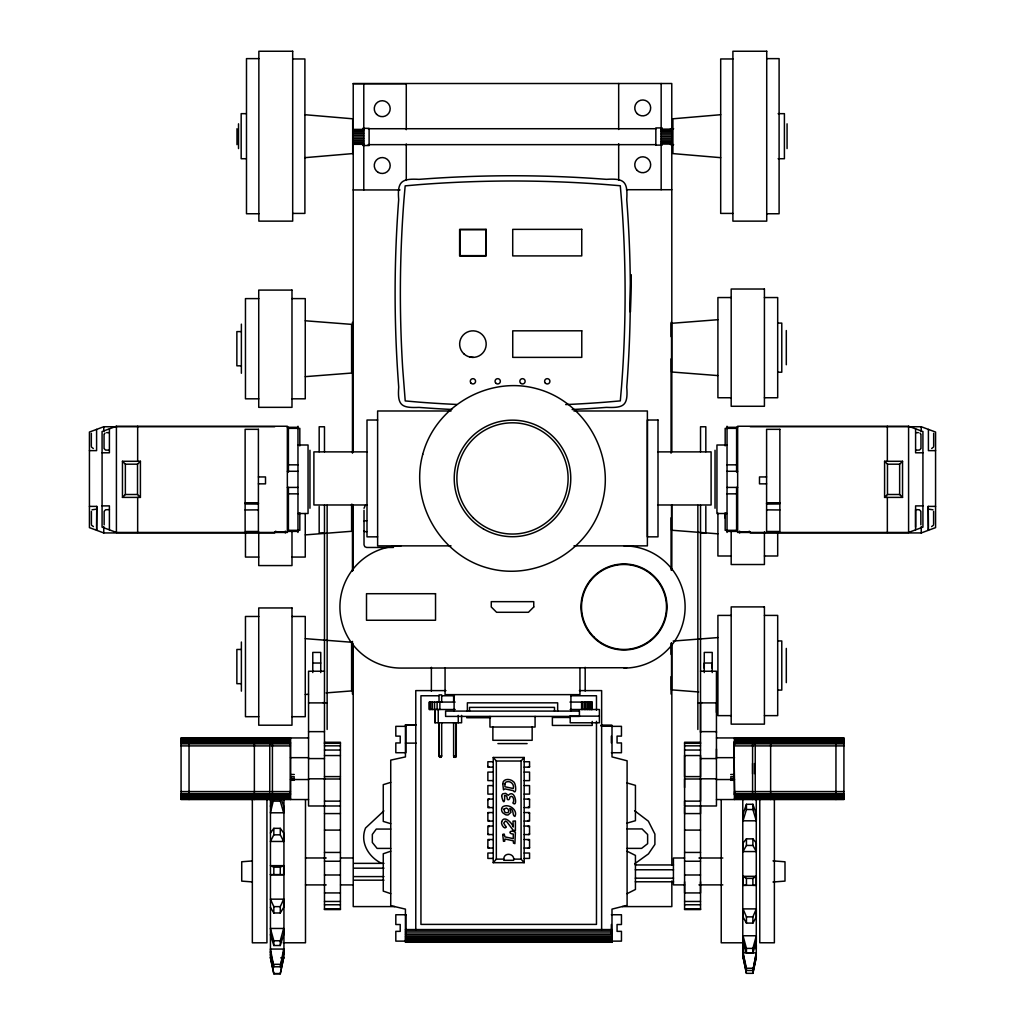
<?xml version="1.0" encoding="UTF-8"?>
<svg xmlns="http://www.w3.org/2000/svg" width="1025" height="1025" viewBox="0 0 1025 1025"><rect width="100%" height="100%" fill="white"/><g stroke="black" fill="none" stroke-linecap="round" stroke-linejoin="round"><path stroke-width="1.5" d="M430.667 709.505L430.679 702.074M432.358 709.505L432.358 702.074M434.549 709.505L434.562 702.074M435.023 722.779L435.023 709.505L435.023 722.779L461.596 722.779L461.596 715.399M437.111 709.505L437.124 702.074M439.866 709.505L439.866 702.074M684.585 807.277L684.585 892.929L700.523 892.929L700.523 807.277M684.585 805.855L684.585 779L700.523 779L700.523 801.14L684.585 801.14L684.585 813.581L700.523 813.581L700.523 505.363M700.523 732.503L700.523 702.894M704.265 672.541L704.265 663.034L712.221 663.034L712.221 672.541M716.475 748.98L716.475 757.667L734.528 757.667M716.449 732.503L716.449 702.894L697.858 702.894M730.697 778.167L730.697 779.769L733.746 779.769M752.581 799.538L752.581 737.897M755.233 799.538L755.233 737.897M716.475 799.538L843.921 799.538L843.921 791.569L843.921 737.936L716.475 737.936M89.431 506.388L96.76 506.388L96.593 530.284L96.76 527.632M503.762 859.129C503.877 851.801 514.986 853.3 513.653 860.308L503.762 860.308L503.762 859.129L496.331 859.129L493.243 862.678L524.172 862.678L524.172 757.475L493.243 757.475L493.243 862.678M280.273 973.75L283.682 957.593L280.273 973.75L273.829 973.75L270.408 957.593L273.829 973.75M752.888 973.34L756.309 956.927L752.888 973.34L746.443 973.34L743.022 956.927L746.443 973.34M752.888 970.483L756.309 952.827L743.022 952.827L746.443 970.483L752.888 970.483L756.309 952.827M280.273 966.793L283.682 949.06L270.408 949.06L273.829 966.793L280.273 966.793L283.682 952.276M752.888 953.007L752.888 948.407L756.309 935.761L743.022 935.761L743.022 941.719L746.443 953.007L752.888 953.007L756.309 941.719L756.309 935.761M280.273 945.524L280.273 940.758L283.682 928.458L270.408 928.458L273.829 940.758L273.829 945.524L280.273 945.524L283.682 934.646L283.682 928.458M273.829 798.59L270.408 812.799L283.682 812.799L283.682 806.239L281.247 798.975M743.022 820.807L746.443 809.519L746.443 804.292L752.888 804.292L756.309 814.029L756.309 820.807L743.022 820.807L743.022 814.029L746.443 804.292M270.408 806.239L272.855 798.975M752.888 923.102L752.888 916.863L756.309 908.893L743.022 908.893L743.022 916.991L746.443 923.102L752.888 923.102L756.309 916.991L756.309 908.893M104.166 434.177L105.037 433.05M104.268 511.116L105.601 509.784L109.419 509.604M920.834 448.681L919.515 450.026L915.697 450.193M933.544 447.028L931.687 448.502M933.467 525.146L931.597 526.607M280.273 912.98L280.273 906.638L283.682 899.156L270.408 899.156L273.829 906.638L273.829 912.98L280.273 912.98L283.682 907.394L283.682 899.156M440.955 757.296L441.685 755.963L441.685 722.779M455.548 757.296L456.266 755.963L456.279 722.779L456.215 755.963L455.613 757.296L454.229 757.296M273.829 828.328L273.829 834.824L270.408 841.461L283.682 841.461L283.682 833.017L280.273 828.328L273.829 828.328L270.408 833.017M743.022 851.557L746.443 845.446L746.443 838.86L752.888 838.86L756.309 843.011L756.309 851.557L743.022 851.557L743.022 843.011L746.443 838.86M524.172 862.678L521.084 859.129L521.084 761.024L524.172 757.475M140.412 497.394L137.517 494.498L137.517 464.184L140.412 461.288L122.462 461.288L122.462 497.394L140.412 497.394L140.412 461.288M122.462 497.394L125.358 494.498L125.358 464.184L122.462 461.288M902.538 497.394L899.642 494.498L899.642 464.184L902.538 461.288L884.588 461.288L884.588 497.394L902.538 497.394L902.538 461.288M884.588 497.394L887.483 494.498L887.483 464.184L884.588 461.288M383.863 810.916L365.541 828.021C359.724 842.102 368.334 856.746 381.172 863.14M92.032 509.797L96.683 509.118M365.336 505.338L364.016 508.272M634.642 863.806L648.479 853.863L654.898 844.421L654.898 834.094L648.364 821.179L634.59 810.724M743.022 876.324L746.443 878.387L752.888 878.387L756.309 876.324L756.309 885.331L743.022 885.331L743.022 876.324L756.309 876.324M627.095 893.659L635.436 889.469L635.436 855.414L627.095 851.224M283.682 865.651L270.408 865.651L273.829 867.163L280.273 867.163L283.682 865.651L283.682 874.671L270.408 874.671L283.682 874.671M274.7 426.733L103.768 426.733L89.431 432.05L89.431 527.632L103.768 532.936L274.7 532.936L274.7 531.873L285.322 531.873M116.414 426.246L102.077 431.551L102.077 527.132L116.414 532.449L287.346 532.449L287.346 426.246L116.414 426.246L116.414 532.449M908.586 532.449L922.923 527.132L922.923 431.551L908.586 426.246L737.654 426.246L737.654 532.449L908.586 532.449L908.586 426.246M739.678 531.873L750.3 531.873L750.3 532.936L921.232 532.936L935.569 527.632L935.569 432.05L921.232 426.733L750.3 426.733M390.73 851.224L383.26 853.774L383.26 891.109L390.73 893.659M390.73 782.382L383.26 784.663L383.26 821.409L390.73 823.677M627.095 823.101L635.436 820.692L635.436 785.368L627.095 782.959M401.018 545.864A61.103 61.103 0 0 0 339.916 606.979A61.103 61.103 0 0 0 401.018 668.082L626.634 667.736M720.69 114.71L672.9 118.797L672.9 153.596L720.69 157.671M304.899 157.671L352.69 153.596L352.69 118.797L304.899 114.71M717.833 319.71L671.542 323.311L671.542 371.985L717.833 375.586M305.322 376.649L351.613 373.049L351.613 324.374L305.322 320.774M305.322 534.883L351.613 531.283L351.613 504.21M673.143 641.061L717.833 637.588M305.322 694.514L308.512 694.271M326.078 692.9L351.613 690.914L351.613 642.252L305.322 638.652M252.227 860.962L241.721 861.756L241.721 881.116L252.227 881.91M772.991 882.012L784.996 881.103L784.996 861.782L772.991 860.872M743.022 885.331L746.443 885.331L746.443 878.387M258.864 58.63L246.487 58.63L246.487 213.751L258.864 213.751M766.726 58.63L779.103 58.63L779.103 213.751L766.726 213.751M292.689 58.963L304.899 58.963L304.899 213.418L292.689 213.418M732.901 58.963L720.69 58.963L720.69 213.418L732.901 213.418M353.164 83.742L406.272 83.742L406.272 129.701M245.885 113.66L241.17 113.66L241.17 158.721L245.885 158.721M778.129 113.66L784.407 113.66L784.407 158.721L778.129 158.721M662.214 127.933L655.846 127.933L655.846 145.114L662.214 145.114M362.735 128.343L369.102 128.343L369.102 145.524L362.735 145.524M368.154 128.727L656.051 128.727M670.44 128.727L673.643 128.727M661.163 129.137L671.772 129.137M353.164 129.393L363.785 129.393M661.163 130.226L671.772 130.226M353.164 130.636L363.785 130.636M661.163 131.648L671.772 131.648M353.164 132.058L363.785 132.058M661.163 133.199L671.772 133.199M353.164 133.609L363.785 133.609M661.163 134.839L671.772 134.839M353.164 135.249L363.785 135.249M661.163 136.517L671.772 136.517M353.164 136.94L363.785 136.94M661.163 138.208L671.772 138.208M353.164 138.618L363.785 138.618M661.163 139.836L671.772 139.836M353.164 140.258L363.785 140.258M661.163 141.386L671.772 141.386M353.164 141.809L363.785 141.809M661.163 142.808L671.772 142.808M353.164 143.231L363.785 143.231M661.163 144.064L671.772 144.064M353.164 144.32L363.785 144.32M368.154 144.653L656.051 144.653M670.44 144.653L673.643 144.653M626.48 189.715L671.772 189.715M353.164 189.945L400.019 189.945M731.184 297.545L717.91 297.545L717.91 397.751L731.184 397.751M764.419 297.545L777.693 297.545L777.693 397.751L764.419 397.751M258.736 298.608L245.462 298.608L245.462 398.815L258.736 398.815M291.984 298.608L305.258 298.608L305.258 398.815L291.984 398.815M777.693 323.093L781.78 323.093L781.78 372.216L777.693 372.216M241.375 331.6L236.865 331.6L236.865 365.822L241.375 365.822M451.051 410.987L377.623 410.987L377.623 545.864L451.038 545.864M573.949 410.987L647.377 410.987L647.377 545.864L573.949 545.864M377.623 420.019L367.001 420.019L367.001 536.844L377.623 536.844M287.346 427.31L297.968 427.31M727.033 427.31L737.654 427.31M288.409 428.36L299.825 428.36L299.825 445.888M736.591 428.36L725.175 428.36L725.175 445.888M106.651 432.665L109.303 432.665M915.697 432.665L918.349 432.665M297.968 445.004L308.051 445.004L308.051 513.512L297.968 513.512M727.033 445.004L716.949 445.004L716.949 513.512L727.033 513.512M109.303 450.193L105.485 450.026L104.166 448.681M89.431 450.628L96.593 450.628L96.593 429.398M935.569 450.628L928.407 450.628L928.407 429.398M367.001 451.884L313.893 451.884L313.893 504.979L367.001 504.979M657.999 451.884L711.107 451.884L711.107 504.979L657.999 504.979M102.077 452.794L109.406 452.794L109.406 428.834M922.923 452.794L915.594 452.794L915.594 428.834M125.358 464.184L137.517 464.184M887.483 464.184L899.642 464.184M288.409 464.838L297.968 464.838M727.033 464.838L736.591 464.838M287.346 471.282L297.968 471.282M727.033 471.282L737.654 471.282M258.403 476.945L265.513 476.945L265.513 483.851L258.403 483.851M766.598 476.945L759.487 476.945L759.487 483.851L766.598 483.851M287.346 487.413L297.968 487.413M727.033 487.413L737.654 487.413M288.409 493.845L297.968 493.845M727.033 493.845L736.591 493.845M125.358 494.498L137.517 494.498M887.483 494.498L899.642 494.498M245.129 503.185L258.403 502.98M766.598 503.185L779.871 502.98M245.129 503.352L258.403 503.352M766.598 503.352L779.871 503.352M245.129 503.506L258.403 503.506M766.598 503.506L779.871 503.506M245.129 503.608L258.403 503.698M766.598 503.698L779.871 503.608M102.077 505.889L109.406 505.889L109.406 529.848M922.923 505.889L915.594 505.889L915.594 529.848M928.317 526.645L928.24 506.388L935.569 506.388M928.317 509.118L932.968 509.797M245.129 509.963L258.403 509.873M766.598 509.873L779.871 509.963M288.409 530.322L299.825 530.322L299.825 512.795M736.591 530.322L725.175 530.322L725.175 512.795M287.346 531.386L297.968 531.386M727.033 531.386L737.654 531.386M324.477 532.974L319.172 532.974L319.172 506.427M700.523 532.974L705.828 532.974L705.828 506.427M393.472 547.465L366.668 547.465L364.785 546.684L364.016 544.813L364.016 510.296M731.184 555.998L717.91 555.998L717.91 513.141M764.419 555.998L777.693 555.998L777.693 532.026M258.736 557.062L245.462 557.062L245.462 532.59M291.984 557.062L305.258 557.062L305.258 513.576M731.184 615.41L717.91 615.41L717.91 715.629L731.184 715.629M764.419 615.41L777.693 615.41L777.693 715.629L764.419 715.629M258.736 616.473L245.462 616.473L245.462 716.693L258.736 716.693M291.984 616.473L305.258 616.473L305.258 716.693L291.984 716.693M777.693 640.958L781.78 640.958L781.78 690.081L777.693 690.081M241.375 649.466L236.865 649.466L236.865 683.688L241.375 683.688M312.779 663.034L320.735 663.034M324.477 671.221L308.551 671.221L308.551 805.983L340.415 805.983M700.523 671.221L716.449 671.221L716.449 712.452M445.965 690.607L415.778 690.607L415.778 929.56M579.394 690.607L601.637 690.607L601.637 929.56M438.495 695.757L420.942 695.757L420.942 924.396L596.473 924.396L596.473 721.344M441.685 695.757L454.447 695.757M570.938 695.757L596.473 695.757L596.473 710.146M455.126 702.074L429.257 702.074L429.257 709.505L455.19 709.505M569.951 702.074L592.219 702.074L592.078 709.505M322.926 702.625L324.079 702.625M700.921 702.625L702.074 702.625M308.551 702.894L327.142 702.894M570.182 709.505L599.394 709.505L599.394 722.779L570.195 722.779L570.195 715.873M570.195 716.142L599.394 716.142M569.913 717.474L552.385 717.474L552.385 725.431L592.219 725.431L592.219 721.446M466.721 717.731L490.514 717.731M405.439 724.803L416.112 724.803L405.439 724.906L405.439 756.911L390.73 760.114L390.73 905.652L405.426 909.124L405.426 942.257L611.989 942.257M600.957 725.367L612.002 725.367L612.002 756.911L627.095 760.793L627.095 905.318L611.989 909.124L611.989 942.398M600.957 725.495L612.002 725.495M600.957 725.879L612.002 725.879M611.348 726.341L621.457 726.341L621.457 736.117L617.063 736.117L617.063 742.946L621.457 742.946L621.457 752.722L611.348 752.722M308.551 731.645L324.477 731.645M700.523 731.645L716.449 731.645L716.449 805.983L684.585 805.983M308.525 737.936L181.079 737.936L181.079 799.538L308.525 799.538M181.079 738.218L290.472 738.218M734.528 738.218L843.921 738.218M181.079 738.551L290.472 738.551M734.528 738.551L843.921 738.551M181.079 739.012L290.472 739.012M734.528 739.012L843.921 739.012M181.079 739.589L290.472 739.589M734.528 739.589L843.921 739.589M181.079 740.281L290.472 740.281M734.528 740.281L843.921 740.281M269.767 740.614L272.419 740.614M752.581 740.614L755.233 740.614M181.079 741.062L290.472 741.062M734.528 741.062L843.921 741.062M181.079 741.921L290.472 741.921M734.528 741.921L843.921 741.921M290.472 742.19L290.472 795.003M324.477 742.267L340.415 742.267L340.415 909.547L324.477 909.547L324.477 505.363M700.523 742.267L684.585 742.267L684.585 787.584M269.767 742.42L272.419 742.42M752.581 742.42L755.233 742.42M181.079 742.856L290.472 742.856M734.528 742.856L843.921 742.856M324.477 743.176L340.415 743.176M405.439 743.125L416.112 743.125M684.585 743.176L700.523 743.176M324.477 743.33L340.415 743.33M684.585 743.33L700.523 743.33M497.907 743.599L527.119 743.599M181.079 743.842L290.472 743.842M734.528 743.842L843.921 743.842M181.079 745.905L269.767 745.905M271.356 745.905L290.472 745.905M324.477 745.828L340.415 745.828M684.585 745.828L700.523 745.828M753.644 745.905L734.528 745.905L734.528 737.936M755.233 745.905L843.921 745.905M324.477 750.044L340.415 750.044M684.585 750.044L700.523 750.044M324.477 755.54L340.415 755.54M453.614 722.779L453.627 755.963L456.317 755.963M439.623 757.296L441.045 757.296L441.711 755.963L438.956 755.963L438.956 722.779L439.02 755.963L439.712 757.296M290.472 757.667L308.525 757.667M308.551 758.577L324.477 758.577M700.523 758.577L716.449 758.577M493.243 757.475L496.331 761.024L521.084 761.024M493.243 761.742L487.862 761.742L487.862 767.136L493.243 767.136M524.172 761.742L529.553 761.742L529.553 767.136L524.172 767.136M487.862 766.418L489.092 767.136M529.553 766.418L528.323 767.136M493.243 772.094L487.862 772.094L487.862 780.614L493.243 780.614M524.172 772.094L529.553 772.094L529.553 780.614L524.172 780.614M291.254 774.49L294.303 774.49M730.697 774.49L733.746 774.49M324.477 776.604L340.415 776.604M291.254 776.771L294.303 776.771M730.697 776.771L733.746 776.771M291.254 778.564L294.303 778.564M730.697 778.564L733.746 778.564M308.551 778.808L324.477 778.808M700.523 778.808L716.449 778.808M324.477 779L340.415 779M290.472 779.538L308.525 779.538M716.475 779.538L734.528 779.538M291.254 779.769L294.303 779.769L294.303 778.167M291.254 780.089L294.303 780.089M730.697 780.089L733.746 780.089M291.254 780.281L294.303 780.281M730.697 780.281L733.746 780.281M493.243 785.586L487.862 785.586L487.862 794.106L493.243 794.106M524.172 785.586L529.553 785.586L529.553 794.106L524.172 794.106M181.079 791.569L269.767 791.569M271.356 791.569L290.472 791.569M753.644 791.569L734.528 791.569L734.528 799.538M755.233 791.569L843.921 791.569M181.079 793.632L290.472 793.632M734.528 793.632L843.921 793.632M181.079 794.618L290.472 794.618M734.528 794.618L843.921 794.618M269.767 795.041L272.419 795.041M752.581 795.041L755.233 795.041M181.079 795.554L290.472 795.554M734.528 795.554L843.921 795.554M181.079 796.425L290.472 796.425M734.528 796.425L843.921 796.425M181.079 797.207L290.472 797.207M734.528 797.207L843.921 797.207M181.079 797.898L290.472 797.898M734.528 797.898L843.921 797.898M181.079 798.475L290.472 798.475M734.528 798.475L843.921 798.475M181.079 798.936L290.472 798.936M734.528 798.936L843.921 798.936M493.243 799.077L487.862 799.077L487.862 807.598L493.243 807.598M524.172 799.077L529.553 799.077L529.553 807.598L524.172 807.598M181.079 799.269L290.472 799.269M734.528 799.269L843.921 799.269M487.862 799.782L489.092 799.077M529.553 799.782L528.323 799.077M273.829 801.127L280.273 801.127L283.682 812.799M324.477 801.14L340.415 801.14M746.443 809.519L752.888 809.519L756.309 820.807M493.243 812.569L487.862 812.569L487.862 821.076L493.243 821.076M524.172 812.569L529.553 812.569L529.553 821.076L524.172 821.076M487.862 813.273L489.092 812.569M529.553 813.273L528.323 812.569M324.477 813.581L340.415 813.581M493.243 826.048L487.862 826.048L487.862 834.568L493.243 834.568M524.172 826.048L529.553 826.048L529.553 834.568L524.172 834.568M627.095 828.943L642.06 828.943L647.633 834.517L647.633 843.69L641.599 848.38L627.095 848.38M390.73 829.071L376.303 829.071L372.331 834.44L372.331 842.473L377.097 848.405L390.73 848.405M324.477 830.096L340.415 830.096M684.585 830.096L700.523 830.096M487.862 833.863L489.092 834.568M529.553 833.863L528.323 834.568M273.829 834.824L280.273 834.824L283.682 841.461M493.243 839.539L487.862 839.539L487.862 848.059L493.243 848.059M524.172 839.539L529.553 839.539L529.553 848.059L524.172 848.059M746.443 845.446L752.888 845.446L756.309 851.557M487.862 847.342L489.092 848.059M529.553 847.342L528.323 848.059M324.477 852.441L340.415 852.441M684.585 852.441L700.523 852.441M493.243 853.031L487.862 853.031L487.862 858.425L493.243 858.425M524.172 853.031L529.553 853.031L529.553 858.425L524.172 858.425M305.488 857.976L326.206 857.976M340.543 857.976L353.279 857.976M684.585 858.002L673.425 858.002L673.425 884.882L684.585 884.882M698.922 858.002L722.817 858.002M513.653 859.129L521.084 859.129M324.477 861.243L340.415 861.243M684.585 861.243L700.523 861.243M353.702 863.358L383.965 863.358M635.295 864.946L673.54 864.946M353.702 868.175L383.965 868.175M635.295 869.777L673.54 869.777M324.477 874.991L340.415 874.991M684.585 874.991L700.523 874.991M353.702 876.593L383.965 876.593M635.295 878.182L673.54 878.182M353.702 880.18L383.965 880.18M635.295 881.782L673.54 881.782M305.488 884.908L326.206 884.908M340.543 884.908L353.279 884.908M698.922 884.882L722.817 884.882M324.477 892.929L340.415 892.929M324.477 901.462L340.415 901.462M684.585 901.462L700.523 901.462M324.477 904.767L340.415 904.767M684.585 904.767L700.523 904.767M273.829 906.638L280.273 906.638M394.856 906.587L353.228 906.587L353.228 643.969M622.201 906.587L671.836 906.587L671.836 880.962M324.477 909.06L340.415 909.06M684.585 909.06L700.523 909.06M324.477 909.277L340.415 909.277M684.585 909.277L700.523 909.277M611.348 914.748L621.457 914.748L621.457 924.524L617.063 924.524L617.063 931.353L621.457 931.353L621.457 941.129L611.348 941.129M743.022 908.893L746.443 916.863L752.888 916.863M405.426 929.56L611.989 929.56M405.426 931.11L611.989 931.11M405.426 932.968L611.989 932.968M405.426 934.736L611.989 934.736M405.426 936.376L611.989 936.376M405.426 937.888L611.989 937.888M405.426 939.207L611.989 939.207M405.426 940.322L611.989 940.322M273.829 940.758L280.273 940.758M405.426 941.219L611.989 941.219M405.426 941.834L611.989 941.86M283.195 942.782L305.488 942.782L305.488 800.089M743.522 942.795L721.228 942.795L721.228 800.089M743.022 935.761L746.443 948.407L752.888 948.407M280.735 957.863L283.682 957.863M273.829 964.32L280.273 964.32M743.022 952.827L746.443 968.253L752.888 968.253M273.829 973.545L280.273 973.545M756.309 885.331L752.888 885.331L752.888 878.387M717.833 533.82L671.542 530.22L671.542 505.44M698.678 691.965L671.542 689.851L671.542 642.726M469.86 357.033L473.307 357.379M93.313 448.502L91.456 447.028M93.403 526.607L91.532 525.146M919.963 433.05L920.834 434.177M270.408 907.394L273.829 912.98M453.652 755.963L454.318 757.296L453.562 755.963M920.732 511.116L919.399 509.784L915.581 509.604L915.581 527.132M270.408 934.646L273.829 945.524M743.791 952.212L743.022 945.165L743.714 948.112M270.408 954.582L271.1 957.465M270.408 952.276L273.829 966.793M270.408 951.226L271.1 954.262M928.24 527.632L928.407 530.284L928.24 506.388M933.673 433.293L933.673 446.259M933.596 511.398L933.596 524.364M921.232 426.733L921.232 431.487M921.232 526.594L921.232 532.936M920.962 434.946L920.962 447.912M920.86 511.885L920.86 524.851M887.342 426.246L887.342 461.288M887.342 497.394L887.342 532.449M835.952 737.936L835.952 799.538M787.072 123.82L787.072 148.561M786.303 330.537L786.303 364.759M786.303 648.415L786.303 682.624M774.375 800.089L774.375 942.795L759.768 942.757L759.768 800.089M770.633 737.936L770.633 799.538M764.419 531.949L764.419 564.519L731.184 564.519L731.184 531.527M756.309 945.165L756.309 949.137M756.271 799.526L756.271 957.376M755.233 763.356L755.233 773.965M752.888 804.292L752.888 809.519M752.888 838.86L752.888 845.446M752.581 763.356L752.581 773.965M749.237 531.129L749.237 531.873M746.443 916.863L746.443 923.102M746.443 948.407L746.443 953.007M746.443 968.253L746.443 970.483M742.779 799.205L742.779 957.747M739.678 531.129L739.678 532.936M736.591 427.31L736.591 472.141M736.591 487.413L736.591 531.386M727.033 426.246L727.033 532.449M725.111 513.679L725.111 518.035M715.04 450.257L715.04 508.246M712.221 668.338L712.221 652.413L704.265 652.413L704.265 668.338M705.828 451.756L705.828 426.772L700.523 426.772L700.523 451.756M700.523 881.731L700.523 909.547L684.585 909.547L684.585 881.731M697.858 505.363L697.858 729.454M671.836 451.807L671.772 83.512L353.228 83.512L353.228 451.807M671.836 504.659L671.836 570.31M671.836 643.969L671.836 864.946M671.067 322.363L671.067 336.636M671.067 358.84L671.067 453.178M671.067 517.779L671.067 570.067M671.067 643.316L671.067 654.411M671.067 676.628L671.067 694.066M661.163 83.512L661.163 189.715M618.677 83.512L618.677 129.483M618.677 143.743L618.677 180.208M611.348 736.117L611.348 742.946M611.348 924.524L611.348 934.531M591.899 702.074L591.899 709.505M591.297 702.074L591.297 709.505M590.874 702.074L590.874 709.505M589.836 702.074L589.836 709.505M589.234 702.074L589.234 709.505M587.825 702.074L587.825 709.505M587.056 702.074L587.056 709.505M585.39 702.074L585.39 709.505M585.185 667.301L585.185 691.055M584.506 702.074L584.506 709.505M582.687 702.074L582.687 709.505M581.598 702.074L581.598 709.505M579.945 668.082L579.945 694.642L445.068 694.642L445.068 668.082M570.925 694.642L570.925 711.094M557.651 711.094L557.651 702.83L467.374 702.83L467.374 711.094M554.499 711.094L554.499 707.378L469.527 707.378L469.527 711.094M535.076 716.411L535.076 727.033L489.95 727.033L489.95 716.411M532.154 727.033L532.154 740.306L492.871 740.306L492.871 727.033M528.323 806.88L528.323 807.598M528.323 820.372L528.323 821.076M528.323 826.048L528.323 826.765M528.323 839.539L528.323 840.244M496.331 761.024L496.331 859.129M489.092 806.88L489.092 807.598M489.092 820.372L489.092 821.076M489.092 826.048L489.092 826.765M489.092 839.539L489.092 840.244M458.252 715.399L458.252 722.779M454.101 694.642L454.101 711.094M453.627 694.899L453.627 702.074M441.685 702.074L441.685 694.899L439.033 694.899L439.033 702.074M438.239 709.505L438.239 722.779M431.371 667.301L431.371 691.055M406.272 143.974L406.272 180.426M363.785 83.742L363.785 189.945M353.228 504.659L353.228 570.31M352.459 322.363L352.459 453.178M352.459 504.454L352.459 571.232M352.459 641.419L352.459 694.066M327.142 505.363L327.142 729.454M324.477 451.756L324.477 426.772L319.172 426.772L319.172 451.756M320.735 672.541L320.735 652.413L312.779 652.413L312.779 672.541M309.96 450.257L309.96 508.246M297.968 426.246L297.968 532.449M291.984 531.334L291.984 565.569L258.736 565.569L258.736 532.001M290.472 737.936L290.472 799.538M288.409 427.31L288.409 472.141M288.409 487.413L288.409 531.386M285.322 531.129L285.322 532.936M283.938 799.372L283.938 957.747M283.682 949.06L283.682 954.582M280.273 798.59L280.273 801.127M280.273 828.328L280.273 834.824M280.273 867.163L280.273 874.107M275.763 531.129L275.763 531.873M273.829 867.163L273.829 874.107M272.419 737.897L272.419 799.538M270.446 799.679L270.446 957.363M269.767 737.897L269.767 799.538M266.936 800.077L266.936 942.795L252.342 942.821L252.342 800.051M254.367 737.936L254.367 799.538M241.375 324.143L241.375 373.267M241.375 642.022L241.375 691.145M238.517 123.82L238.517 148.561M236.993 128.727L236.993 144.653M189.048 737.936L189.048 799.538M137.657 426.246L137.657 461.288M137.657 497.394L137.657 532.449M104.14 511.885L104.14 524.851M104.038 434.946L104.038 447.912M103.768 426.733L103.768 431.487M103.768 526.594L103.768 532.936M96.76 506.388L96.683 526.645M91.328 433.293L91.328 446.259M91.404 511.398L91.404 524.364M366.668 531.719A2.652 0.692 0 0 1 364.016 531.04M364.016 521.418A2.652 0.692 0 0 1 366.668 520.726M572.142 409.539A1221.659 1221.659 0 0 0 606.48 407.373C623.956 408.078 628.197 405.631 626.762 387.091A1221.659 1221.659 0 0 0 626.736 199.619C627.889 181.668 624.417 178.183 606.454 179.349A1221.659 1221.659 0 0 0 418.982 179.362C401.582 178.324 397.136 181.566 398.699 199.644A1221.659 1221.659 0 0 0 398.725 387.117C397.29 405.657 401.518 408.104 419.007 407.399A1221.659 1221.659 0 0 0 451.782 409.475M565.685 404.58A1216.406 1216.406 0 0 0 606.082 402.133L620.304 400.89L621.534 386.681A1216.329 1216.329 0 0 0 621.496 200.042L620.292 185.743L606.044 184.564A1216.406 1216.406 0 0 0 419.379 184.615L405.17 185.858L403.927 200.08A1216.342 1216.342 0 0 0 402.671 368.09L405.221 400.929L419.417 402.172A1216.406 1216.406 0 0 0 456.714 404.452M624.007 545.864A61.103 61.103 0 0 1 685.11 606.979A61.103 61.103 0 0 1 624.007 668.082M429.616 702.074L429.616 709.505L429.59 702.074M684.585 755.54L684.585 776.604L700.523 776.604L700.523 755.54L684.585 755.54M734.002 742.19L734.528 795.003L734.002 742.19M502.788 835.183L503.48 841.32L504.697 841.217L504.915 839.014L513.256 840.782L513.487 843.101L514.896 843.639L515.396 832.377C510.693 828.969 506.978 833.607 513.256 834.055L513.256 838.642L504.915 836.874L504.223 834.107L503.006 834.209L502.788 835.183M502.788 783.869L503.48 789.852L504.915 788.891L513.256 790.659C516.6 795.887 516.408 782.959 513.179 781.486C510.194 778.526 502.775 778.347 502.788 783.869M501.648 796.015C503.685 805.676 505.03 801.332 504.556 795.515L505.517 795.464A2.268 2.268 0 0 1 506.388 796.028A2.729 2.729 0 0 1 507.093 797.463C506.619 801.127 510.207 800.128 509.822 797.091C513.102 794.119 514.832 800.884 512.872 802.947C518.073 808.379 515.383 788.02 508.272 795.323L505.658 793.35L502.929 793.747A3.024 3.024 0 0 0 501.814 795.298L501.648 796.015M501.648 821.807C500.725 824.023 504.326 829.955 506.248 827.252A1.294 1.294 0 0 0 505.44 826.035L503.723 823.126L505.363 821.025L506.824 821.743L513.141 830.199L515.396 830.686L515.396 820.961L513 821.166L513.256 826.983C512.359 823.203 503.954 814.478 501.648 821.807M504.966 783.843L504.915 786.752L513.256 788.52C514.691 784.189 510.13 780.217 506.132 782.011A2.396 2.396 0 0 0 505.12 783.267L504.966 783.843M501.661 808.763L501.597 809.571A4.779 4.779 0 0 0 502.852 812.851L505.543 814.67A5.317 5.317 0 0 0 508.144 814.926L510.988 812.3L509.797 808.456C514.64 809.212 511.782 815.823 514.934 816.464C518.099 810.288 509.271 803.498 503.365 806.419A3.267 3.267 0 0 0 501.878 808.046L501.661 808.763M422.736 454.382C409.564 502.34 440.327 555.614 488.438 568.196C536.408 581.367 589.683 550.604 602.252 502.481C615.423 454.523 584.673 401.236 536.549 388.667C488.579 375.496 435.305 406.259 422.736 454.382M503.877 809.225L504.672 811.941A3.19 3.19 0 0 0 506.299 812.748C509.963 813.478 509.092 808.789 506.44 808.046L503.877 809.225M533.756 606.979L528.439 612.284L496.587 612.284L491.27 606.979L491.27 601.662L533.756 601.662L533.756 606.979M292.689 51.25L258.864 51.25L258.864 221.131L292.689 221.131L292.689 51.25M766.726 51.25L732.901 51.25L732.901 221.131L766.726 221.131L766.726 51.25M486.17 229.369L459.623 229.382L459.623 255.93L486.17 255.917L486.17 229.369M581.752 229.344L512.718 229.369L512.718 255.917L581.752 255.904L581.752 229.344M485.888 229.651L459.905 229.664L459.905 255.648L485.888 255.635L485.888 229.651M630.875 274.777L630.349 311.946L630.875 274.777M764.419 289.024L731.184 289.024L731.184 406.272L764.419 406.272L764.419 289.024M291.984 290.088L258.736 290.088L258.736 407.335L291.984 407.335L291.984 290.088M581.777 330.806L512.743 330.832L512.743 357.379L581.777 357.366L581.777 330.806M657.999 420.019L647.377 420.019L647.377 536.844L657.999 536.844L657.999 420.019M258.403 429.334L245.129 429.334L245.129 531.475L258.403 531.475L258.403 429.334M779.871 429.334L766.598 429.334L766.598 531.475L779.871 531.475L779.871 429.334M435.535 593.706L366.502 593.706L366.502 620.253L435.535 620.253L435.535 593.706M764.419 606.903L731.184 606.903L731.184 724.137L764.419 724.137L764.419 606.903M291.984 607.953L258.736 607.953L258.736 725.2L291.984 725.2L291.984 607.953M579.42 711.094L445.606 711.094L445.606 716.411L579.42 716.411L579.42 711.094M405.926 726.341L395.817 726.341L395.817 736.117L400.211 736.117L400.211 742.946L395.817 742.946L395.817 752.722L405.926 752.722L405.926 726.341M405.926 914.748L395.817 914.748L395.817 924.524L400.211 924.524L400.211 931.353L395.817 931.353L395.817 941.129L405.926 941.129L405.926 914.748M483.364 528.9A58.271 58.271 0 0 0 570.771 478.432A58.271 58.271 0 0 0 483.364 427.963A58.271 58.271 0 0 0 483.364 528.9M473.178 517.753A55.606 55.606 0 0 0 566.21 492.82A55.606 55.606 0 0 0 498.099 424.709A55.606 55.606 0 0 0 473.178 517.753M463.8 353.766A13.274 13.274 0 0 0 485.837 347.167A13.274 13.274 0 0 0 469.104 331.395A13.274 13.274 0 0 0 463.8 353.766M471.052 383.183A2.652 2.652 0 0 0 475.485 382.005A2.652 2.652 0 0 0 472.23 378.75A2.652 2.652 0 0 0 471.052 383.183M495.831 383.183A2.652 2.652 0 0 0 500.264 381.992A2.652 2.652 0 0 0 497.023 378.738A2.652 2.652 0 0 0 495.831 383.183M520.61 383.183A2.652 2.652 0 0 0 525.056 381.992A2.652 2.652 0 0 0 521.802 378.738A2.652 2.652 0 0 0 520.61 383.183M545.39 383.171A2.652 2.652 0 0 0 549.836 381.979A2.652 2.652 0 0 0 546.581 378.738A2.652 2.652 0 0 0 545.39 383.171M593.962 637.012A42.486 42.486 0 0 0 665.033 617.972A42.486 42.486 0 0 0 613.014 565.941A42.486 42.486 0 0 0 593.962 637.012M602.495 644.225A43.012 43.012 0 0 0 667.019 606.979A43.012 43.012 0 0 0 602.495 569.721A43.012 43.012 0 0 0 602.495 644.225M637.089 113.57A7.969 7.969 0 0 0 650.414 109.995A7.969 7.969 0 0 0 640.663 100.245A7.969 7.969 0 0 0 637.089 113.57M637.089 170.393A7.969 7.969 0 0 0 650.414 166.819A7.969 7.969 0 0 0 640.663 157.068A7.969 7.969 0 0 0 637.089 170.393M378.238 172.418A7.969 7.969 0 0 0 390.192 165.512A7.969 7.969 0 0 0 378.238 158.619A7.969 7.969 0 0 0 378.238 172.418M376.585 114.326A7.969 7.969 0 0 0 389.923 110.751A7.969 7.969 0 0 0 380.16 101.001A7.969 7.969 0 0 0 376.585 114.326"/></g></svg>
